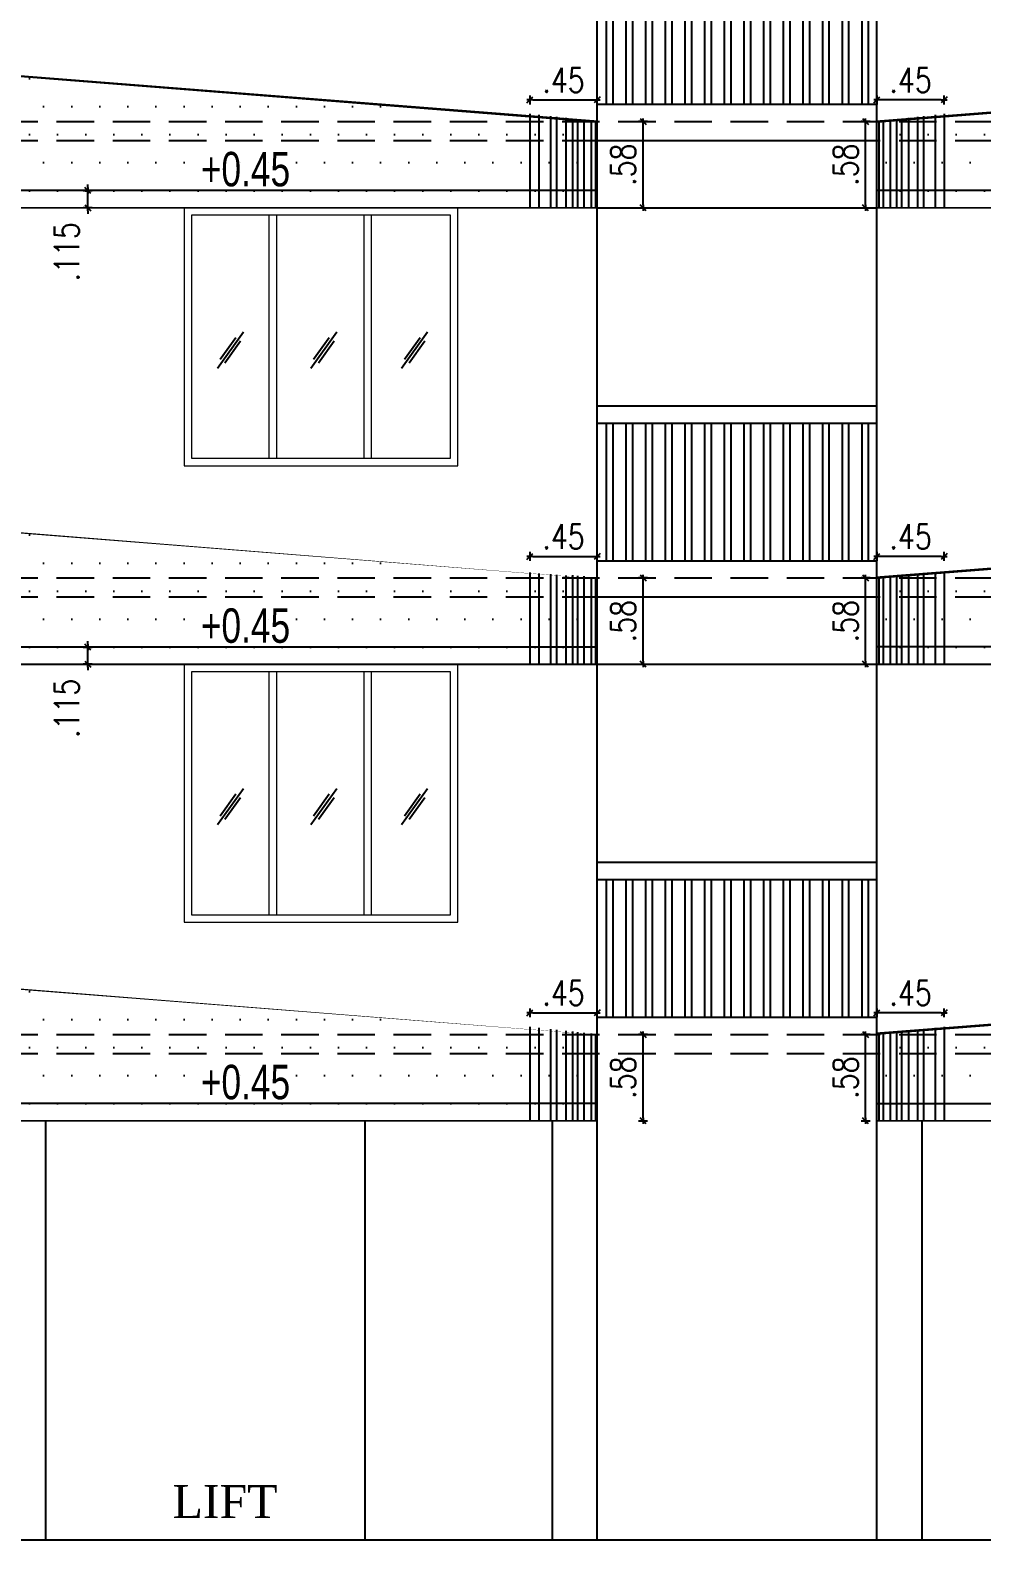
# Model space of a CAD drawing. Header units: inches. Extents: x 14331 to 14549, y 2557 to 2714.
# Drawn here: x 14461.41 to 14467.76, y 2650.61 to 2660.7 of the extents above; entities that cross this region are included whole.
import ezdxf
from ezdxf.enums import TextEntityAlignment as Align

# ---------------------------------------------------------------- set-up
doc = ezdxf.new("R2010")
doc.units = ezdxf.units.IN
doc.header["$LTSCALE"] = 0.25
doc.header["$MEASUREMENT"] = 0
doc.header["$PDMODE"] = 35
doc.linetypes.add('1', pattern=[0])
doc.linetypes.add('DASHEDX2', pattern=[1.5, 1, -0.5])
for name, color, linetype in [('ELE.PROJ.', 1, 'Continuous'), ('GLASS WINDOW', 251, '1'), ('hatch', 251, 'Continuous'), ('proj-internal', 1, 'DASHEDX2'), ('text-large', 7, 'Continuous'), ('wall', 7, 'Continuous'), ('WORK TEX', 6, 'Continuous'), ('WORKING DIM', 7, 'Continuous')]:
    doc.layers.add(name, color=color, linetype=linetype)
doc.layers.add('WINDOW', color=106, linetype='Continuous', lineweight=13)
doc.styles.add('ARIAL', font='TIMES_0.TTF')
doc.styles.add('ARL', font='swisscl_0.ttf')
doc.styles.add('romans', font='romans.shx', dxfattribs={"width": 0.8})
doc.dimstyles.new('121', dxfattribs={"dimscale": 0.1, "dimtxt": 1.65, "dimasz": 0.2, "dimexe": 0.03125, "dimexo": 0.25, "dimgap": 0.5, "dimtad": 1, "dimzin": 4, "dimdsep": 46, "dimtxsty": 'romans', "dimblk1": 'MINITICK', "dimblk2": 'MINITICK', "dimsah": 1, "dimcen": 1, "dimse1": 1, "dimse2": 1, "dimclrd": 252, "dimclre": 256, "dimclrt": 7, "dimadec": 3, "dimazin": 0, "dimtfac": 0.8, "dimtix": 1, "dimtmove": 2, "dimatfit": 3, "dimfxl": 0, "dimtolj": 1, "dimtzin": 3, "dimarcsym": 0})
pattern_1 = [(0, (-426.0942656453099, 17.27428098757355), (0.09375, 0.1875), [0, -0.1875])]
pattern_2 = [(0, (-426.0942656453099, 20.32428098757282), (0.09375, 0.1875), [0, -0.1875])]
pattern_3 = [(0, (-426.0942656453099, 23.37428098757209), (0.09375, 0.1875), [0, -0.1875])]

# ---------------------------------------------------------------- blocks, each defined once
blk = doc.blocks.new('MINITICK')
at = {"color": 7}
for p, q in [((1, 1), (-1, -1)), ((-1, 0), (1, 0)), ((0, -1.5), (0, 1.5))]:
    blk.add_line(p, q, dxfattribs=at)
blk = doc.blocks.new('*D1533')
at = {"layer": 'Defpoints', "color": 0, "transparency": 16777216}
for p in [(14465.19606022876, 2653.987066924359), (14465.50256781665, 2653.987066924359), (14465.19606022876, 2653.410034404048)]:
    blk.add_point(p, dxfattribs=at)
at = {"layer": 'WORKING DIM', "color": 252, "lineweight": -2, "transparency": 16777216}
blk.add_line((14465.50256781665, 2653.430034404048), (14465.50256781665, 2653.967066924359), dxfattribs=at)
at = {"layer": 'WORKING DIM', "color": 252, "lineweight": -2, "transparency": 16777216, "xscale": 0.02, "yscale": 0.02, "zscale": 0.02}
for p, rotation in [((14465.50256781665, 2653.987066924359), 90), ((14465.50256781665, 2653.410034404048), 270)]:
    blk.add_blockref('MINITICK', p, dxfattribs=dict(at, rotation=rotation))
at = {"layer": 'WORKING DIM', "color": 7, "transparency": 16777216, "insert": (14465.37006781666, 2653.698550664206), "char_height": 0.165, "attachment_point": 5, "rotation": 90, "style": 'romans'}
blk.add_mtext('\\A1;.58', dxfattribs=at)
blk = doc.blocks.new('*D1534')
at = {"layer": 'Defpoints', "color": 0, "transparency": 16777216}
for p in [(14465.19606022876, 2654.131254137013), (14465.19606022876, 2653.698550664204), (14464.74606022875, 2653.69058741369)]:
    blk.add_point(p, dxfattribs=at)
at = {"layer": 'WORKING DIM', "color": 252, "lineweight": -2, "transparency": 16777216}
blk.add_line((14464.76606022875, 2654.131254137013), (14465.17606022876, 2654.131254137013), dxfattribs=at)
at = {"layer": 'WORKING DIM', "color": 252, "lineweight": -2, "transparency": 16777216, "xscale": 0.02, "yscale": 0.02, "zscale": 0.02, "rotation": 180}
blk.add_blockref('MINITICK', (14464.74606022875, 2654.131254137013), dxfattribs=at)
at = {"layer": 'WORKING DIM', "color": 252, "lineweight": -2, "transparency": 16777216, "xscale": 0.02, "yscale": 0.02, "zscale": 0.02}
blk.add_blockref('MINITICK', (14465.19606022876, 2654.131254137013), dxfattribs=at)
at = {"layer": 'WORKING DIM', "color": 7, "transparency": 16777216, "insert": (14464.97106022876, 2654.263754137013), "char_height": 0.165, "attachment_point": 5, "style": 'romans'}
blk.add_mtext('\\A1;.45', dxfattribs=at)
blk = doc.blocks.new('*D1535')
at = {"layer": 'Defpoints', "color": 0, "transparency": 16777216}
for p in [(14466.98793672139, 2653.987066924359), (14467.06343827724, 2653.987066924359), (14467.06343827724, 2653.410034404048)]:
    blk.add_point(p, dxfattribs=at)
at = {"layer": 'WORKING DIM', "color": 252, "lineweight": -2, "transparency": 16777216}
blk.add_line((14466.98793672139, 2653.430034404048), (14466.98793672139, 2653.967066924359), dxfattribs=at)
at = {"layer": 'WORKING DIM', "color": 252, "lineweight": -2, "transparency": 16777216, "xscale": 0.02, "yscale": 0.02, "zscale": 0.02}
for p, rotation in [((14466.98793672139, 2653.987066924359), 90), ((14466.98793672139, 2653.410034404048), 270)]:
    blk.add_blockref('MINITICK', p, dxfattribs=dict(at, rotation=rotation))
at = {"layer": 'WORKING DIM', "color": 7, "transparency": 16777216, "insert": (14466.85543672139, 2653.698550664206), "char_height": 0.165, "attachment_point": 5, "rotation": 90, "style": 'romans'}
blk.add_mtext('\\A1;.58', dxfattribs=at)
blk = doc.blocks.new('*D1536')
at = {"layer": 'Defpoints', "color": 0, "transparency": 16777216}
for p in [(14467.06343827724, 2654.131254137013), (14467.06343827724, 2653.698550664204), (14467.51343827724, 2653.69058741369)]:
    blk.add_point(p, dxfattribs=at)
at = {"layer": 'WORKING DIM', "color": 252, "lineweight": -2, "transparency": 16777216}
blk.add_line((14467.49343827724, 2654.131254137013), (14467.08343827724, 2654.131254137013), dxfattribs=at)
at = {"layer": 'WORKING DIM', "color": 252, "lineweight": -2, "transparency": 16777216, "xscale": 0.02, "yscale": 0.02, "zscale": 0.02, "rotation": 180}
blk.add_blockref('MINITICK', (14467.06343827724, 2654.131254137013), dxfattribs=at)
at = {"layer": 'WORKING DIM', "color": 252, "lineweight": -2, "transparency": 16777216, "xscale": 0.02, "yscale": 0.02, "zscale": 0.02}
blk.add_blockref('MINITICK', (14467.51343827724, 2654.131254137013), dxfattribs=at)
at = {"layer": 'WORKING DIM', "color": 7, "transparency": 16777216, "insert": (14467.28843827724, 2654.263754137013), "char_height": 0.165, "attachment_point": 5, "style": 'romans'}
blk.add_mtext('\\A1;.45', dxfattribs=at)
blk = doc.blocks.new('*D1537')
at = {"layer": 'Defpoints', "color": 0, "transparency": 16777216}
for p in [(14466.98793672139, 2657.037066924358), (14467.06343827724, 2657.037066924358), (14467.06343827724, 2656.460034404047)]:
    blk.add_point(p, dxfattribs=at)
at = {"layer": 'WORKING DIM', "color": 252, "lineweight": -2, "transparency": 16777216}
blk.add_line((14466.98793672139, 2656.480034404047), (14466.98793672139, 2657.017066924358), dxfattribs=at)
at = {"layer": 'WORKING DIM', "color": 252, "lineweight": -2, "transparency": 16777216, "xscale": 0.02, "yscale": 0.02, "zscale": 0.02}
for p, rotation in [((14466.98793672139, 2657.037066924358), 90), ((14466.98793672139, 2656.460034404047), 270)]:
    blk.add_blockref('MINITICK', p, dxfattribs=dict(at, rotation=rotation))
at = {"layer": 'WORKING DIM', "color": 7, "transparency": 16777216, "insert": (14466.85543672139, 2656.748550664205), "char_height": 0.165, "attachment_point": 5, "rotation": 90, "style": 'romans'}
blk.add_mtext('\\A1;.58', dxfattribs=at)
blk = doc.blocks.new('*D1551')
at = {"layer": 'Defpoints', "color": 0, "transparency": 16777216}
for p in [(14465.19606022876, 2657.037066924358), (14465.50256781665, 2657.037066924358), (14465.19606022876, 2656.460034404047)]:
    blk.add_point(p, dxfattribs=at)
at = {"layer": 'WORKING DIM', "color": 252, "lineweight": -2, "transparency": 16777216}
blk.add_line((14465.50256781665, 2656.480034404047), (14465.50256781665, 2657.017066924358), dxfattribs=at)
at = {"layer": 'WORKING DIM', "color": 252, "lineweight": -2, "transparency": 16777216, "xscale": 0.02, "yscale": 0.02, "zscale": 0.02}
for p, rotation in [((14465.50256781665, 2657.037066924358), 90), ((14465.50256781665, 2656.460034404047), 270)]:
    blk.add_blockref('MINITICK', p, dxfattribs=dict(at, rotation=rotation))
at = {"layer": 'WORKING DIM', "color": 7, "transparency": 16777216, "insert": (14465.37006781666, 2656.748550664205), "char_height": 0.165, "attachment_point": 5, "rotation": 90, "style": 'romans'}
blk.add_mtext('\\A1;.58', dxfattribs=at)
blk = doc.blocks.new('*D1558')
at = {"layer": 'Defpoints', "color": 0, "transparency": 16777216}
for p in [(14465.19606022876, 2657.181254137013), (14464.74606022875, 2656.733582389813), (14465.19606022876, 2656.748550664203)]:
    blk.add_point(p, dxfattribs=at)
at = {"layer": 'WORKING DIM', "color": 252, "lineweight": -2, "transparency": 16777216}
blk.add_line((14464.76606022875, 2657.181254137013), (14465.17606022876, 2657.181254137013), dxfattribs=at)
at = {"layer": 'WORKING DIM', "color": 252, "lineweight": -2, "transparency": 16777216, "xscale": 0.02, "yscale": 0.02, "zscale": 0.02, "rotation": 180}
blk.add_blockref('MINITICK', (14464.74606022875, 2657.181254137013), dxfattribs=at)
at = {"layer": 'WORKING DIM', "color": 252, "lineweight": -2, "transparency": 16777216, "xscale": 0.02, "yscale": 0.02, "zscale": 0.02}
blk.add_blockref('MINITICK', (14465.19606022876, 2657.181254137013), dxfattribs=at)
at = {"layer": 'WORKING DIM', "color": 7, "transparency": 16777216, "insert": (14464.97106022876, 2657.313754137013), "char_height": 0.165, "attachment_point": 5, "style": 'romans'}
blk.add_mtext('\\A1;.45', dxfattribs=at)
blk = doc.blocks.new('*D1552')
at = {"layer": 'Defpoints', "color": 0, "transparency": 16777216}
for p in [(14466.98793672139, 2657.037066924358), (14467.06343827724, 2657.037066924358), (14467.06343827724, 2656.460034404047)]:
    blk.add_point(p, dxfattribs=at)
at = {"layer": 'WORKING DIM', "color": 252, "lineweight": -2, "transparency": 16777216}
blk.add_line((14466.98793672139, 2656.480034404047), (14466.98793672139, 2657.017066924358), dxfattribs=at)
at = {"layer": 'WORKING DIM', "color": 252, "lineweight": -2, "transparency": 16777216, "xscale": 0.02, "yscale": 0.02, "zscale": 0.02}
for p, rotation in [((14466.98793672139, 2657.037066924358), 90), ((14466.98793672139, 2656.460034404047), 270)]:
    blk.add_blockref('MINITICK', p, dxfattribs=dict(at, rotation=rotation))
at = {"layer": 'WORKING DIM', "color": 7, "transparency": 16777216, "insert": (14466.85543672139, 2656.748550664205), "char_height": 0.165, "attachment_point": 5, "rotation": 90, "style": 'romans'}
blk.add_mtext('\\A1;.58', dxfattribs=at)
blk = doc.blocks.new('*D1557')
at = {"layer": 'Defpoints', "color": 0, "transparency": 16777216}
for p in [(14467.06343827724, 2657.181254137012), (14467.06343827724, 2656.748550664203), (14467.51343827724, 2656.740587413689)]:
    blk.add_point(p, dxfattribs=at)
at = {"layer": 'WORKING DIM', "color": 252, "lineweight": -2, "transparency": 16777216}
blk.add_line((14467.49343827724, 2657.181254137012), (14467.08343827724, 2657.181254137012), dxfattribs=at)
at = {"layer": 'WORKING DIM', "color": 252, "lineweight": -2, "transparency": 16777216, "xscale": 0.02, "yscale": 0.02, "zscale": 0.02, "rotation": 180}
blk.add_blockref('MINITICK', (14467.06343827724, 2657.181254137012), dxfattribs=at)
at = {"layer": 'WORKING DIM', "color": 252, "lineweight": -2, "transparency": 16777216, "xscale": 0.02, "yscale": 0.02, "zscale": 0.02}
blk.add_blockref('MINITICK', (14467.51343827724, 2657.181254137012), dxfattribs=at)
at = {"layer": 'WORKING DIM', "color": 7, "transparency": 16777216, "insert": (14467.28843827724, 2657.313754137012), "char_height": 0.165, "attachment_point": 5, "style": 'romans'}
blk.add_mtext('\\A1;.45', dxfattribs=at)
blk = doc.blocks.new('*D1565')
at = {"layer": 'Defpoints', "color": 0, "transparency": 16777216}
for p in [(14466.98793672139, 2660.087066924358), (14467.06343827724, 2660.087066924358), (14467.06343827724, 2659.510034404047)]:
    blk.add_point(p, dxfattribs=at)
at = {"layer": 'WORKING DIM', "color": 252, "lineweight": -2, "transparency": 16777216}
blk.add_line((14466.98793672139, 2659.530034404047), (14466.98793672139, 2660.067066924358), dxfattribs=at)
at = {"layer": 'WORKING DIM', "color": 252, "lineweight": -2, "transparency": 16777216, "xscale": 0.02, "yscale": 0.02, "zscale": 0.02}
for p, rotation in [((14466.98793672139, 2660.087066924358), 90), ((14466.98793672139, 2659.510034404047), 270)]:
    blk.add_blockref('MINITICK', p, dxfattribs=dict(at, rotation=rotation))
at = {"layer": 'WORKING DIM', "color": 7, "transparency": 16777216, "insert": (14466.85543672139, 2659.798550664204), "char_height": 0.165, "attachment_point": 5, "rotation": 90, "style": 'romans'}
blk.add_mtext('\\A1;.58', dxfattribs=at)
blk = doc.blocks.new('*D1561')
at = {"layer": 'Defpoints', "color": 0, "transparency": 16777216}
for p in [(14465.19606022876, 2660.087066924358), (14465.50256781665, 2660.087066924358), (14465.19606022876, 2659.510034404047)]:
    blk.add_point(p, dxfattribs=at)
at = {"layer": 'WORKING DIM', "color": 252, "lineweight": -2, "transparency": 16777216}
blk.add_line((14465.50256781665, 2659.530034404047), (14465.50256781665, 2660.067066924358), dxfattribs=at)
at = {"layer": 'WORKING DIM', "color": 252, "lineweight": -2, "transparency": 16777216, "xscale": 0.02, "yscale": 0.02, "zscale": 0.02}
for p, rotation in [((14465.50256781665, 2660.087066924358), 90), ((14465.50256781665, 2659.510034404047), 270)]:
    blk.add_blockref('MINITICK', p, dxfattribs=dict(at, rotation=rotation))
at = {"layer": 'WORKING DIM', "color": 7, "transparency": 16777216, "insert": (14465.37006781666, 2659.798550664204), "char_height": 0.165, "attachment_point": 5, "rotation": 90, "style": 'romans'}
blk.add_mtext('\\A1;.58', dxfattribs=at)
blk = doc.blocks.new('*D1566')
at = {"layer": 'Defpoints', "color": 0, "transparency": 16777216}
for p in [(14465.19606022876, 2660.231254137011), (14464.74606022875, 2659.790587413688), (14465.19606022876, 2659.798550664202)]:
    blk.add_point(p, dxfattribs=at)
at = {"layer": 'WORKING DIM', "color": 252, "lineweight": -2, "transparency": 16777216}
blk.add_line((14464.76606022875, 2660.231254137011), (14465.17606022876, 2660.231254137011), dxfattribs=at)
at = {"layer": 'WORKING DIM', "color": 252, "lineweight": -2, "transparency": 16777216, "xscale": 0.02, "yscale": 0.02, "zscale": 0.02, "rotation": 180}
blk.add_blockref('MINITICK', (14464.74606022875, 2660.231254137011), dxfattribs=at)
at = {"layer": 'WORKING DIM', "color": 252, "lineweight": -2, "transparency": 16777216, "xscale": 0.02, "yscale": 0.02, "zscale": 0.02}
blk.add_blockref('MINITICK', (14465.19606022876, 2660.231254137011), dxfattribs=at)
at = {"layer": 'WORKING DIM', "color": 7, "transparency": 16777216, "insert": (14464.97106022876, 2660.363754137011), "char_height": 0.165, "attachment_point": 5, "style": 'romans'}
blk.add_mtext('\\A1;.45', dxfattribs=at)
blk = doc.blocks.new('*D1562')
at = {"layer": 'Defpoints', "color": 0, "transparency": 16777216}
for p in [(14466.98793672139, 2660.087066924358), (14467.06343827724, 2660.087066924358), (14467.06343827724, 2659.510034404047)]:
    blk.add_point(p, dxfattribs=at)
at = {"layer": 'WORKING DIM', "color": 252, "lineweight": -2, "transparency": 16777216}
blk.add_line((14466.98793672139, 2659.530034404047), (14466.98793672139, 2660.067066924358), dxfattribs=at)
at = {"layer": 'WORKING DIM', "color": 252, "lineweight": -2, "transparency": 16777216, "xscale": 0.02, "yscale": 0.02, "zscale": 0.02}
for p, rotation in [((14466.98793672139, 2660.087066924358), 90), ((14466.98793672139, 2659.510034404047), 270)]:
    blk.add_blockref('MINITICK', p, dxfattribs=dict(at, rotation=rotation))
at = {"layer": 'WORKING DIM', "color": 7, "transparency": 16777216, "insert": (14466.85543672139, 2659.798550664204), "char_height": 0.165, "attachment_point": 5, "rotation": 90, "style": 'romans'}
blk.add_mtext('\\A1;.58', dxfattribs=at)
blk = doc.blocks.new('*D1567')
at = {"layer": 'Defpoints', "color": 0, "transparency": 16777216}
for p in [(14467.06343827724, 2660.231254137011), (14467.06343827724, 2659.798550664202), (14467.51343827724, 2659.790587413688)]:
    blk.add_point(p, dxfattribs=at)
at = {"layer": 'WORKING DIM', "color": 252, "lineweight": -2, "transparency": 16777216}
blk.add_line((14467.49343827724, 2660.231254137011), (14467.08343827724, 2660.231254137011), dxfattribs=at)
at = {"layer": 'WORKING DIM', "color": 252, "lineweight": -2, "transparency": 16777216, "xscale": 0.02, "yscale": 0.02, "zscale": 0.02, "rotation": 180}
blk.add_blockref('MINITICK', (14467.06343827724, 2660.231254137011), dxfattribs=at)
at = {"layer": 'WORKING DIM', "color": 252, "lineweight": -2, "transparency": 16777216, "xscale": 0.02, "yscale": 0.02, "zscale": 0.02}
blk.add_blockref('MINITICK', (14467.51343827724, 2660.231254137011), dxfattribs=at)
at = {"layer": 'WORKING DIM', "color": 7, "transparency": 16777216, "insert": (14467.28843827724, 2660.363754137011), "char_height": 0.165, "attachment_point": 5, "style": 'romans'}
blk.add_mtext('\\A1;.45', dxfattribs=at)
blk = doc.blocks.new('*D1701')
at = {"layer": 'Defpoints', "color": 0, "transparency": 16777216}
for p in [(14461.7940547702, 2656.575034404047), (14461.99343508949, 2656.575034404047), (14461.99343508949, 2656.460034404047)]:
    blk.add_point(p, dxfattribs=at)
at = {"layer": 'WORKING DIM', "color": 252, "lineweight": -2, "transparency": 16777216}
for p, q in [((14461.7940547702, 2656.595034404047), (14461.7940547702, 2656.615034404047)), ((14461.7940547702, 2656.460034404047), (14461.7940547702, 2656.575034404047)), ((14461.7940547702, 2656.440034404047), (14461.7940547702, 2656.420034404047))]:
    blk.add_line(p, q, dxfattribs=at)
at = {"layer": 'WORKING DIM', "color": 252, "lineweight": -2, "transparency": 16777216, "xscale": 0.02, "yscale": 0.02, "zscale": 0.02}
for p, rotation in [((14461.7940547702, 2656.575034404047), 270), ((14461.7940547702, 2656.460034404047), 90)]:
    blk.add_blockref('MINITICK', p, dxfattribs=dict(at, rotation=rotation))
at = {"layer": 'WORKING DIM', "color": 7, "transparency": 16777216, "insert": (14461.6540547702, 2656.166214337894), "char_height": 0.165, "attachment_point": 5, "rotation": 90, "style": 'romans'}
blk.add_mtext('\\A1;.115', dxfattribs=at)
blk = doc.blocks.new('*D1705')
at = {"layer": 'Defpoints', "color": 0, "transparency": 16777216}
for p in [(14461.7940547702, 2659.625034404046), (14461.99343508949, 2659.625034404046), (14461.99343508949, 2659.510034404046)]:
    blk.add_point(p, dxfattribs=at)
at = {"layer": 'WORKING DIM', "color": 252, "lineweight": -2, "transparency": 16777216}
for p, q in [((14461.7940547702, 2659.645034404046), (14461.7940547702, 2659.665034404046)), ((14461.7940547702, 2659.510034404046), (14461.7940547702, 2659.625034404046)), ((14461.7940547702, 2659.490034404046), (14461.7940547702, 2659.470034404046))]:
    blk.add_line(p, q, dxfattribs=at)
at = {"layer": 'WORKING DIM', "color": 252, "lineweight": -2, "transparency": 16777216, "xscale": 0.02, "yscale": 0.02, "zscale": 0.02}
for p, rotation in [((14461.7940547702, 2659.625034404046), 270), ((14461.7940547702, 2659.510034404046), 90)]:
    blk.add_blockref('MINITICK', p, dxfattribs=dict(at, rotation=rotation))
at = {"layer": 'WORKING DIM', "color": 7, "transparency": 16777216, "insert": (14461.6540547702, 2659.216214337893), "char_height": 0.165, "attachment_point": 5, "rotation": 90, "style": 'romans'}
blk.add_mtext('\\A1;.115', dxfattribs=at)

msp = doc.modelspace()

# ---------------------------------------------------------------- hatches: boundary and pattern name
at = {"layer": 'hatch', "true_color": 0xc7b399}
h = msp.add_hatch(dxfattribs=at)
h.set_pattern_fill('DOTS', color=253, scale=3)
h.set_pattern_definition(pattern_3)
h.paths.add_polyline_path([(14459.47715779127, 2660.537066924356), (14455.21130413381, 2660.537066924356), (14455.21130413381, 2659.510034404046), (14465.19606022885, 2659.510034404046), (14465.19606022877, 2660.087066924356)])
h = msp.add_hatch(dxfattribs=at)
h.set_pattern_fill('DOTS', color=253, scale=3)
h.set_pattern_definition(pattern_3)
h.paths.add_polyline_path([(14477.0481943721, 2660.537066924356), (14472.78234071472, 2660.537066924356), (14467.06343827723, 2660.087066924356), (14467.06343827715, 2659.510034404046), (14477.0481943721, 2659.510034404046)])
h = msp.add_hatch(dxfattribs=at)
h.set_pattern_fill('DOTS', color=253, scale=3)
h.set_pattern_definition(pattern_2)
h.paths.add_polyline_path([(14459.47715779127, 2657.487066924357), (14455.21130413381, 2657.487066924357), (14455.21130413381, 2656.460034404047), (14465.19606022885, 2656.460034404047), (14465.19606022877, 2657.037066924357)])
h = msp.add_hatch(dxfattribs=at)
h.set_pattern_fill('DOTS', color=253, scale=3)
h.set_pattern_definition(pattern_2)
h.paths.add_polyline_path([(14477.0481943721, 2657.487066924357), (14472.78234071472, 2657.487066924357), (14467.06343827723, 2657.037066924357), (14467.06343827715, 2656.460034404047), (14477.0481943721, 2656.460034404047)])
at = {"layer": 'hatch'}
h = msp.add_hatch(dxfattribs=at)
h.set_pattern_fill('ANSI32', color=8, scale=0.35, angle=45)
h.set_pattern_definition([(90, (-39.44178345264118, 35.82783651387626), (-0.13125, 2.775557561562891e-17), []), (90, (-39.39803345271457, 35.87158651380287), (-0.13125, 2.775557561562891e-17), [])])
h.paths.add_polyline_path([(14467.06343827715, 2655.022066924358), (14465.19606022885, 2655.022066924358), (14465.19606022885, 2654.102066924358), (14467.06343827715, 2654.102066924358)])
at = {"layer": 'hatch', "true_color": 0xc7b399}
h = msp.add_hatch(dxfattribs=at)
h.set_pattern_fill('DOTS', color=253, scale=3)
h.set_pattern_definition(pattern_1)
h.paths.add_polyline_path([(14459.47715779127, 2654.437066924358), (14455.21130413381, 2654.437066924358), (14455.21130413381, 2653.410034404048), (14465.19606022885, 2653.410034404048), (14465.19606022877, 2653.987066924358)])
h = msp.add_hatch(dxfattribs=at)
h.set_pattern_fill('DOTS', color=253, scale=3)
h.set_pattern_definition(pattern_1)
h.paths.add_polyline_path([(14477.0481943721, 2654.437066924358), (14472.78234071472, 2654.437066924358), (14467.06343827723, 2653.987066924358), (14467.06343827715, 2653.410034404048), (14477.0481943721, 2653.410034404048)])
at = {"layer": 'wall'}
h = msp.add_hatch(dxfattribs=at)
h.set_pattern_fill('ANSI32', color=8, scale=0.35, angle=45)
h.set_pattern_definition([(90, (-39.44178345264118, 41.9278690341871), (-0.13125, 2.775557561562891e-17), []), (90, (-39.39803345271457, 41.9716190341137), (-0.13125, 2.775557561562891e-17), [])])
h.paths.add_polyline_path([(14467.06343827715, 2661.122099444669), (14465.19606022885, 2661.122099444669), (14465.19606022885, 2660.202099444668), (14467.06343827715, 2660.202099444668)])
h = msp.add_hatch(dxfattribs=at)
h.set_pattern_fill('ANSI32', color=8, scale=0.35, angle=45)
h.set_pattern_definition([(90, (-39.44178345264118, 38.87783651387554), (-0.13125, 2.775557561562891e-17), []), (90, (-39.39803345271457, 38.92158651380214), (-0.13125, 2.775557561562891e-17), [])])
h.paths.add_polyline_path([(14467.06343827715, 2658.072066924357), (14465.19606022885, 2658.072066924357), (14465.19606022885, 2657.152066924357), (14467.06343827715, 2657.152066924357)])

# ---------------------------------------------------------------- linework, layer by layer
at = {"layer": 'ELE.PROJ.', "color": 8}
for p, q in [((14464.74606022875, 2660.138159232064), (14464.74606022875, 2659.510034404047)), ((14464.80674609574, 2660.131269052088), (14464.80674609574, 2659.510034404047)), ((14464.88482987085, 2660.122403540388), (14464.88482987085, 2659.510034404047)), ((14464.92477921658, 2660.117867753133), (14464.92477921658, 2659.510034404047)), ((14464.98571191438, 2660.110949548366), (14464.98571191438, 2659.510034404047)), ((14465.03186869778, 2660.105708978187), (14465.03186869778, 2659.510034404047)), ((14465.0653999077, 2660.101901896199), (14465.0653999077, 2659.510034404047)), ((14465.10650741018, 2660.097945933432), (14465.10650741018, 2659.510034404047)), ((14465.15516176331, 2660.092035330531), (14465.15516176331, 2659.510034404047)), ((14465.18399798305, 2660.088532263836), (14465.18399798305, 2659.510034404047)), ((14467.07550052294, 2660.088532263836), (14467.07550052294, 2659.510034404047)), ((14467.10433674268, 2660.092035330531), (14467.10433674268, 2659.510034404047)), ((14467.15299109582, 2660.097945933432), (14467.15299109582, 2659.510034404047)), ((14467.1940985983, 2660.101901896199), (14467.1940985983, 2659.510034404047)), ((14467.22762980821, 2660.105708978187), (14467.22762980821, 2659.510034404047)), ((14467.27378659162, 2660.110949548366), (14467.27378659162, 2659.510034404047)), ((14467.33471928941, 2660.117867753133), (14467.33471928941, 2659.510034404047)), ((14467.37466863515, 2660.122403540388), (14467.37466863515, 2659.510034404047)), ((14467.45275241026, 2660.131269052088), (14467.45275241026, 2659.510034404047)), ((14467.51343827724, 2660.138159232064), (14467.51343827724, 2659.510034404047)), ((14464.74606022875, 2657.072475816574), (14464.74606022875, 2656.460034404047)), ((14464.80674609574, 2657.067700662522), (14464.80674609574, 2656.460034404047)), ((14464.88482987085, 2657.061556529241), (14464.88482987085, 2656.460034404047)), ((14464.92477921658, 2657.058413057959), (14464.92477921658, 2656.460034404047)), ((14464.98571191438, 2657.053618481672), (14464.98571191438, 2656.460034404047)), ((14465.03186869778, 2657.055708978188), (14465.03186869778, 2656.460034404047)), ((14465.0653999077, 2657.0519018962), (14465.0653999077, 2656.460034404047)), ((14465.10650741018, 2657.047945933432), (14465.10650741018, 2656.460034404047)), ((14465.15516176331, 2657.042035330532), (14465.15516176331, 2656.460034404047)), ((14465.18399798305, 2657.038532263836), (14465.18399798305, 2656.460034404047)), ((14467.07550052294, 2657.038532263836), (14467.07550052294, 2656.460034404047)), ((14467.10433674268, 2657.042035330532), (14467.10433674268, 2656.460034404047)), ((14467.15299109582, 2657.047945933432), (14467.15299109582, 2656.460034404047)), ((14467.1940985983, 2657.0519018962), (14467.1940985983, 2656.460034404047)), ((14467.22762980821, 2657.055708978188), (14467.22762980821, 2656.460034404047)), ((14467.27378659162, 2657.060949548366), (14467.27378659162, 2656.460034404047)), ((14467.33471928941, 2657.067867753134), (14467.33471928941, 2656.460034404047)), ((14467.37466863515, 2657.061550786146), (14467.37466863515, 2656.460034404047)), ((14467.45275241026, 2657.067693478557), (14467.45275241026, 2656.460034404047)), ((14467.51343827724, 2657.072467512779), (14467.51343827724, 2656.460034404047)), ((14464.74606022875, 2654.038159232065), (14464.74606022875, 2653.410034404048)), ((14464.80674609574, 2654.031269052089), (14464.80674609574, 2653.410034404048)), ((14464.88482987085, 2654.02240354039), (14464.88482987085, 2653.410034404048)), ((14464.92477921658, 2654.017867753134), (14464.92477921658, 2653.410034404048)), ((14464.98571191438, 2654.010949548367), (14464.98571191438, 2653.410034404048)), ((14465.03186869778, 2654.005708978189), (14465.03186869778, 2653.410034404048)), ((14465.0653999077, 2654.0019018962), (14465.0653999077, 2653.410034404048)), ((14465.10650741018, 2653.997945933433), (14465.10650741018, 2653.410034404048)), ((14467.15299109582, 2653.997945933433), (14467.15299109582, 2653.410034404048)), ((14467.1940985983, 2654.0019018962), (14467.1940985983, 2653.410034404048)), ((14467.22762980821, 2654.005708978189), (14467.22762980821, 2653.410034404048)), ((14467.27378659162, 2654.010949548367), (14467.27378659162, 2653.410034404048)), ((14467.33471928941, 2654.017867753134), (14467.33471928941, 2653.410034404048)), ((14467.37466863515, 2654.02240354039), (14467.37466863515, 2653.410034404048)), ((14467.45275241026, 2654.031269052089), (14467.45275241026, 2653.410034404048)), ((14467.51343827724, 2654.038159232065), (14467.51343827724, 2653.410034404048)), ((14465.15516176331, 2653.992035330532), (14465.15516176331, 2653.410034404048)), ((14465.18399798305, 2653.988532263837), (14465.18399798305, 2653.410034404048)), ((14467.07550052294, 2653.988532263837), (14467.07550052294, 2653.410034404048)), ((14467.10433674268, 2653.992035330532), (14467.10433674268, 2653.410034404048))]:
    msp.add_line(p, q, dxfattribs=at)
at = {"layer": 'ELE.PROJ.'}
for p, q in [((14465.19606022885, 2659.625034404046), (14454.76130413382, 2659.625034404046)), ((14467.06343827707, 2659.62871392927), (14477.4981943721, 2659.62871392927)), ((14465.19606022885, 2656.575034404047), (14454.76130413382, 2656.575034404047)), ((14467.06343827707, 2656.578713929271), (14477.4981943721, 2656.578713929271)), ((14465.19606022885, 2653.525034404047), (14454.76130413382, 2653.525034404047)), ((14467.06343827715, 2653.525034404047), (14477.49819437218, 2653.525034404047))]:
    msp.add_line(p, q, dxfattribs=at)
at = {"layer": 'ELE.PROJ.', "const_width": 0.012}
for points in [[(14454.76130413382, 2660.537066924356), (14459.47715779127, 2660.537066924356), (14465.19606022877, 2660.087066924356), (14465.19606022885, 2659.510034404046), (14454.76130413382, 2659.510034404046)], [(14477.49819437218, 2660.537066924356), (14472.78368217803, 2660.537066924356), (14467.06343827723, 2660.087066924356), (14467.06343827715, 2659.510034404046), (14477.49819437218, 2659.510034404046)], [(14454.76130413382, 2657.487066924357), (14459.47715779127, 2657.487066924357), (14465.19606022877, 2657.037066924357), (14465.19606022885, 2656.460034404047), (14454.76130413382, 2656.460034404047)], [(14477.49819437218, 2657.487066924357), (14472.78368217803, 2657.487066924357), (14467.06343827723, 2657.037066924357), (14467.06343827715, 2656.460034404047), (14477.49819437218, 2656.460034404047)], [(14454.76130413382, 2654.437066924358), (14459.47715779127, 2654.437066924358), (14465.19606022877, 2653.987066924358), (14465.19606022885, 2653.410034404048), (14454.76130413382, 2653.410034404048)], [(14477.49819437218, 2654.437066924358), (14472.78368217803, 2654.437066924358), (14467.06343827723, 2653.987066924358), (14467.06343827715, 2653.410034404048), (14477.49819437218, 2653.410034404048)]]:
    msp.add_lwpolyline(points, close=True, dxfattribs=at)
at = {"layer": 'GLASS WINDOW', "color": 4, "ltscale": 200}
for p, q in [((14462.8333498846, 2658.67830523579), (14462.65970405425, 2658.436833545818)), ((14462.78277861555, 2658.642237362393), (14462.6778003216, 2658.496254668765)), ((14463.4573436474, 2658.67830523579), (14463.28369781706, 2658.436833545818)), ((14463.40677237836, 2658.642237362393), (14463.3017940844, 2658.496254668765)), ((14464.0638500938, 2658.67830523579), (14463.89020426345, 2658.436833545818)), ((14464.01327882475, 2658.642237362393), (14463.9083005308, 2658.496254668765)), ((14462.81525361725, 2658.618884112841), (14462.7102753233, 2658.472901419213)), ((14463.43924738006, 2658.618884112841), (14463.3342690861, 2658.472901419213)), ((14464.04575382645, 2658.618884112841), (14463.9407755325, 2658.472901419213)), ((14462.8333498846, 2655.62830523579), (14462.65970405425, 2655.386833545819)), ((14463.4573436474, 2655.62830523579), (14463.28369781706, 2655.386833545819)), ((14464.0638500938, 2655.62830523579), (14463.89020426345, 2655.386833545819)), ((14462.78277861555, 2655.592237362394), (14462.6778003216, 2655.446254668766)), ((14462.81525361725, 2655.568884112842), (14462.7102753233, 2655.422901419214)), ((14463.40677237836, 2655.592237362394), (14463.3017940844, 2655.446254668766)), ((14463.43924738006, 2655.568884112842), (14463.3342690861, 2655.422901419214)), ((14464.01327882475, 2655.592237362394), (14463.9083005308, 2655.446254668766)), ((14464.04575382645, 2655.568884112842), (14463.9407755325, 2655.422901419214))]:
    msp.add_line(p, q, dxfattribs=at)
at = {"layer": 'proj-internal', "color": 251}
for p, q in [((14455.21130413381, 2660.087099444669), (14477.0481943721, 2660.087099444669)), ((14455.21130413381, 2659.960066924358), (14477.0481943721, 2659.960066924358)), ((14455.21130413381, 2657.037066924357), (14477.0481943721, 2657.037066924357)), ((14455.21130413381, 2656.910034404048), (14477.0481943721, 2656.910034404048)), ((14455.21130413381, 2653.987066924358), (14477.0481943721, 2653.987066924358)), ((14455.21130413381, 2653.860034404047), (14477.0481943721, 2653.860034404047))]:
    msp.add_line(p, q, dxfattribs=at)
at = {"layer": 'wall'}
for p, q in [((14465.19606022885, 2650.610066924358), (14465.19606022885, 2691.737034404047)), ((14467.06343827714, 2650.610066924358), (14467.06343827714, 2690.587034404047)), ((14461.51130413381, 2653.410034404048), (14461.51130413381, 2650.610066924358)), ((14463.64545047479, 2653.410034404048), (14463.64545047479, 2650.610066924358)), ((14464.89606022877, 2653.410034404048), (14464.89606022877, 2650.610066924358)), ((14467.36343827706, 2653.410034404048), (14467.36343827706, 2650.610066924358)), ((14455.21130413381, 2650.610066924358), (14477.0481943721, 2650.610066924358))]:
    msp.add_line(p, q, dxfattribs=at)
at = {"layer": 'wall', "color": 8}
for p, q in [((14465.19606022885, 2660.202099444668), (14467.06343827715, 2660.202099444668)), ((14465.19606022885, 2659.960034404046), (14467.06343827715, 2659.960034404046)), ((14465.19606022885, 2659.510034404047), (14467.06343827715, 2659.510034404047)), ((14465.19606022885, 2658.187066924357), (14467.06343827715, 2658.187066924357)), ((14465.19606022885, 2658.072066924357), (14467.06343827715, 2658.072066924357)), ((14465.19606022885, 2657.152066924357), (14467.06343827715, 2657.152066924357)), ((14465.19606022885, 2656.910034404047), (14467.06343827715, 2656.910034404047)), ((14465.19606022885, 2656.460034404047), (14467.06343827715, 2656.460034404047)), ((14465.19606022885, 2655.137066924358), (14467.06343827715, 2655.137066924358)), ((14465.19606022885, 2655.022066924358), (14467.06343827715, 2655.022066924358)), ((14465.19606022885, 2654.102066924358), (14467.06343827715, 2654.102066924358))]:
    msp.add_line(p, q, dxfattribs=at)
at = {"layer": 'WINDOW'}
for p, q in [((14463.00436394449, 2659.460034404047), (14463.00436394449, 2657.837066924357)), ((14463.05436394449, 2659.460034404047), (14463.05436394449, 2657.837066924357)), ((14463.63693041746, 2659.460034404047), (14463.63693041746, 2657.837066924357)), ((14463.68693041746, 2659.460034404047), (14463.68693041746, 2657.837066924357)), ((14463.00436394449, 2656.410034404048), (14463.00436394449, 2654.787066924358)), ((14463.05436394449, 2656.410034404048), (14463.05436394449, 2654.787066924358)), ((14463.63693041746, 2656.410034404048), (14463.63693041746, 2654.787066924358)), ((14463.68693041746, 2656.410034404048), (14463.68693041746, 2654.787066924358))]:
    msp.add_line(p, q, dxfattribs=at)
for points in [[(14462.43752364428, 2657.787066924357), (14464.26545047301, 2657.787066924357), (14464.26545047301, 2659.510034404047), (14462.43752364428, 2659.510034404047)], [(14462.48752364428, 2657.837066924357), (14464.21545047301, 2657.837066924357), (14464.21545047301, 2659.460034404047), (14462.48752364428, 2659.460034404047)], [(14462.43752364428, 2654.737066924358), (14464.26545047301, 2654.737066924358), (14464.26545047301, 2656.460034404048), (14462.43752364428, 2656.460034404048)], [(14462.48752364428, 2654.787066924358), (14464.21545047301, 2654.787066924358), (14464.21545047301, 2656.410034404048), (14462.48752364428, 2656.410034404048)]]:
    msp.add_lwpolyline(points, close=True, dxfattribs=at)

# ---------------------------------------------------------------- texts
at = {"layer": 'text-large', "style": 'ARIAL'}
msp.add_text('LIFT', height=0.22, dxfattribs=at).set_placement((14462.71154862473, 2650.865625063296), align=Align.MIDDLE_CENTER)
at = {"layer": 'WORK TEX', "color": 7, "style": 'ARL'}
for p in [(14462.88022161207, 2659.768804229714), (14462.88022161207, 2656.718804229714), (14462.88022161207, 2653.668804229715)]:
    msp.add_text('+0.45 ', height=0.23, dxfattribs=at).set_placement(p, align=Align.MIDDLE_CENTER)

# ---------------------------------------------------------------- dimensions: what is measured, and where the dimension line sits
at = {"layer": 'WORKING DIM'}
for base, p1, p2, picture, middle in [((14465.19606022876, 2660.231254137011), (14464.74606022875, 2659.790587413688), (14465.19606022876, 2659.798550664202), '*D1566', (14464.97106022876, 2660.363754137011)), ((14465.19606022876, 2657.181254137013), (14464.74606022875, 2656.733582389813), (14465.19606022876, 2656.748550664203), '*D1558', (14464.97106022876, 2657.313754137013)), ((14465.19606022876, 2654.131254137013), (14464.74606022875, 2653.69058741369), (14465.19606022876, 2653.698550664204), '*D1534', (14464.97106022876, 2654.263754137013))]:
    dim = msp.add_linear_dim(base=base, p1=p1, p2=p2, dimstyle='121', override={"dimfxl": 0.18, "dimfxlon": 1}, dxfattribs=at)
    dim.commit()
    dim.dimension.update_dxf_attribs({"geometry": picture, "text_midpoint": middle})
for base, p1, p2, angle, picture, middle in [((14467.06343827724, 2660.231254137011), (14467.51343827724, 2659.790587413688), (14467.06343827724, 2659.798550664202), 180, '*D1567', (14467.28843827724, 2660.363754137011)), ((14465.50256781665, 2660.087066924358), (14465.19606022876, 2659.510034404047), (14465.19606022876, 2660.087066924358), 90, '*D1561', (14465.37006781666, 2659.798550664204)), ((14466.98793672139, 2660.087066924358), (14467.06343827724, 2659.510034404047), (14467.06343827724, 2660.087066924358), 90, '*D1565', (14466.85543672139, 2659.798550664204)), ((14466.98793672139, 2660.087066924358), (14467.06343827724, 2659.510034404047), (14467.06343827724, 2660.087066924358), 90, '*D1562', (14466.85543672139, 2659.798550664204)), ((14467.06343827724, 2657.181254137012), (14467.51343827724, 2656.740587413689), (14467.06343827724, 2656.748550664203), 180, '*D1557', (14467.28843827724, 2657.313754137012)), ((14465.50256781665, 2657.037066924358), (14465.19606022876, 2656.460034404047), (14465.19606022876, 2657.037066924358), 90, '*D1551', (14465.37006781666, 2656.748550664205)), ((14466.98793672139, 2657.037066924358), (14467.06343827724, 2656.460034404047), (14467.06343827724, 2657.037066924358), 90, '*D1537', (14466.85543672139, 2656.748550664205)), ((14466.98793672139, 2657.037066924358), (14467.06343827724, 2656.460034404047), (14467.06343827724, 2657.037066924358), 90, '*D1552', (14466.85543672139, 2656.748550664205)), ((14467.06343827724, 2654.131254137013), (14467.51343827724, 2653.69058741369), (14467.06343827724, 2653.698550664204), 180, '*D1536', (14467.28843827724, 2654.263754137013)), ((14465.50256781665, 2653.987066924359), (14465.19606022876, 2653.410034404048), (14465.19606022876, 2653.987066924359), 90, '*D1533', (14465.37006781666, 2653.698550664206)), ((14466.98793672139, 2653.987066924359), (14467.06343827724, 2653.410034404048), (14467.06343827724, 2653.987066924359), 90, '*D1535', (14466.85543672139, 2653.698550664206))]:
    dim = msp.add_linear_dim(base=base, p1=p1, p2=p2, angle=angle, dimstyle='121', override={"dimfxl": 0.18, "dimfxlon": 1}, dxfattribs=at)
    dim.commit()
    dim.dimension.update_dxf_attribs({"geometry": picture, "text_midpoint": middle})
for base, p1, p2, picture, middle in [((14461.7940547702, 2659.625034404046), (14461.99343508949, 2659.510034404046), (14461.99343508949, 2659.625034404046), '*D1705', (14461.6540547702, 2659.216214337893)), ((14461.7940547702, 2656.575034404047), (14461.99343508949, 2656.460034404047), (14461.99343508949, 2656.575034404047), '*D1701', (14461.6540547702, 2656.166214337894))]:
    dim = msp.add_linear_dim(base=base, p1=p1, p2=p2, angle=90, text='.115', dimstyle='121', override={"dimfxl": 0.18, "dimfxlon": 1}, dxfattribs=at)
    dim.commit()
    dim.dimension.update_dxf_attribs({"geometry": picture, "text_midpoint": middle, "dimtype": 160})

doc.saveas('drawing.dxf')
